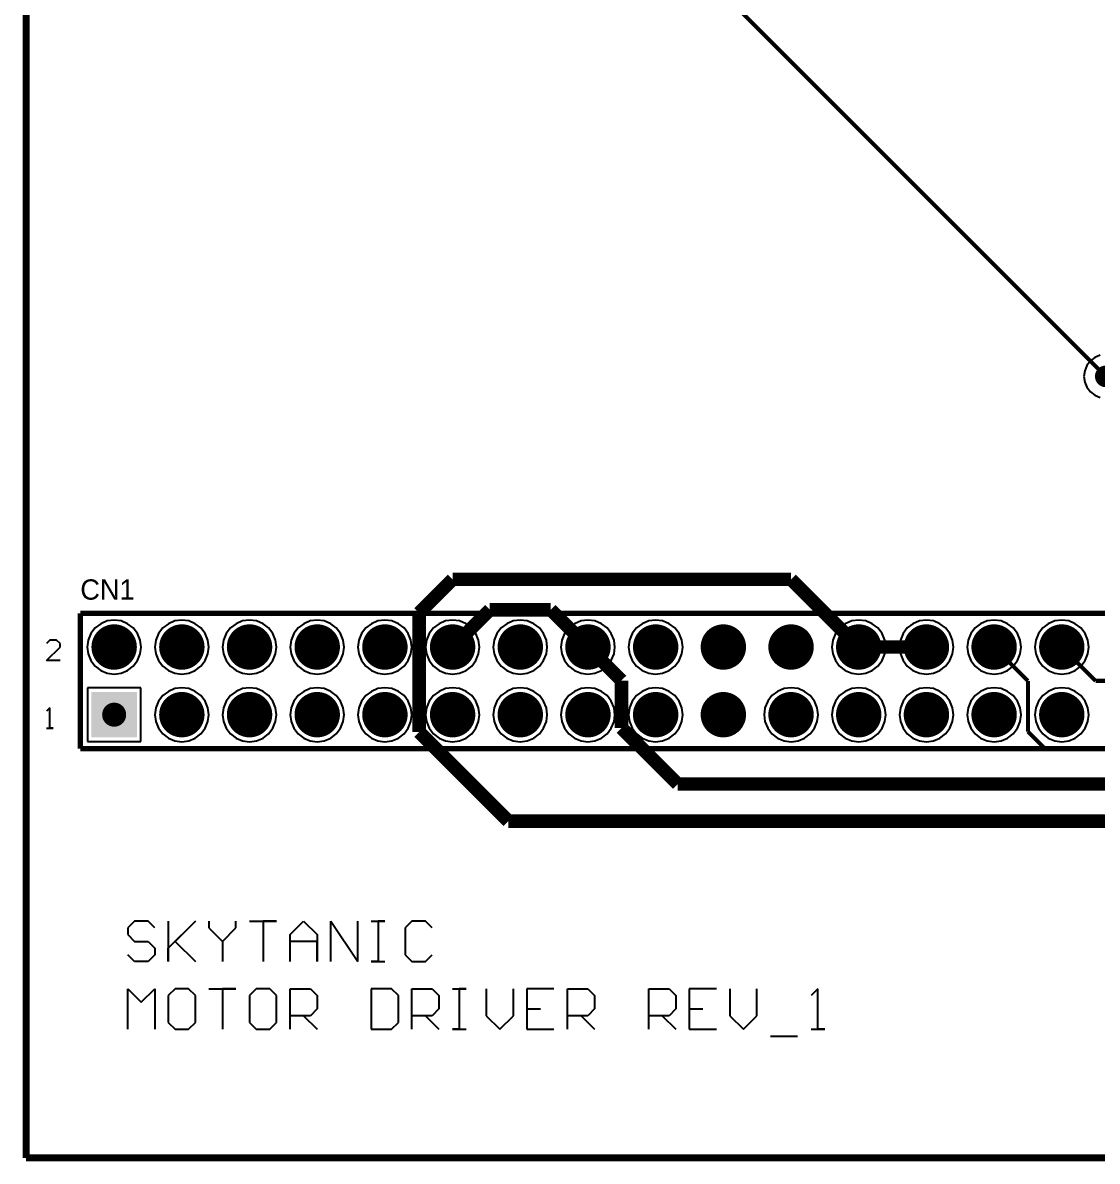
# Model space of a CAD drawing. Header units: millimetres. Extents: x 0.99 to 5.75, y 0.99 to 4.93.
# Drawn here: x 0.995 to 2.582, y 0.995 to 2.678 of the extents above; entities that cross this region are included whole.
import ezdxf

# ---------------------------------------------------------------- set-up
doc = ezdxf.new("R2010")
doc.units = ezdxf.units.MM
doc.header["$MEASUREMENT"] = 0
for name, color, linetype in [('BottomLayer', 5, 'Continuous'), ('BottomSolder', 6, 'Continuous'), ('Mechanical13', 56, 'Continuous'), ('MultiLayer', 9, 'Continuous'), ('PadHoleLayer', 156, 'Continuous'), ('TopLayer', 1, 'Continuous'), ('TopOverlay', 2, 'Continuous'), ('TopSolder', 216, 'Continuous')]:
    doc.layers.add(name, color=color, linetype=linetype)

# ---------------------------------------------------------------- blocks, each defined once
blk = doc.blocks.new('HDR2X19_4')
at = {"layer": 'BottomLayer', "const_width": 0.0295}
for points in [[(-0.0148, 0.1, 1), (0.0148, 0.1, 1)], [(0.0852, 0.1, 1), (0.1148, 0.1, 1)], [(0.1852, 0.1, 1), (0.2148, 0.1, 1)], [(0.2852, 0.1, 1), (0.3148, 0.1, 1)], [(0.3852, 0.1, 1), (0.4148, 0.1, 1)], [(0.4852, 0.1, 1), (0.5148, 0.1, 1)], [(0.5852, 0.1, 1), (0.6148, 0.1, 1)], [(0.6852, 0.1, 1), (0.7148, 0.1, 1)], [(0.7852, 0.1, 1), (0.8148, 0.1, 1)], [(0.8852, 0.1, 1), (0.9148, 0.1, 1)], [(0.9852, 0.1, 1), (1.0148, 0.1, 1)], [(1.0852, 0.1, 1), (1.1148, 0.1, 1)], [(1.1852, 0.1, 1), (1.2148, 0.1, 1)], [(1.2852, 0.1, 1), (1.3148, 0.1, 1)], [(1.3852, 0.1, 1), (1.4148, 0.1, 1)], [(0.0852, 0, 1), (0.1148, 0, 1)], [(0.1852, 0, 1), (0.2148, 0, 1)], [(0.2852, 0, 1), (0.3148, 0, 1)], [(0.3852, 0, 1), (0.4148, 0, 1)], [(0.4852, 0, 1), (0.5148, 0, 1)], [(0.5852, 0, 1), (0.6148, 0, 1)], [(0.6852, 0, 1), (0.7148, 0, 1)], [(0.7852, 0, 1), (0.8148, 0, 1)], [(0.8852, 0, 1), (0.9148, 0, 1)], [(0.9852, 0, 1), (1.0148, 0, 1)], [(1.0852, 0, 1), (1.1148, 0, 1)], [(1.1852, 0, 1), (1.2148, 0, 1)], [(1.2852, 0, 1), (1.3148, 0, 1)], [(1.3852, 0, 1), (1.4148, 0, 1)]]:
    blk.add_lwpolyline(points, format="xyb", close=True, dxfattribs=at)
at = {"layer": 'BottomLayer'}
blk.add_solid([(-0.0295, -0.0295), (0.0295, -0.0295), (-0.0295, 0.0295), (0.0295, 0.0295)], dxfattribs=at)
at = {"layer": 'BottomSolder', "const_width": 0.0335}
for points in [[(-0.0168, 0.1, 1), (0.0168, 0.1, 1)], [(0.0832, 0.1, 1), (0.1168, 0.1, 1)], [(0.1832, 0.1, 1), (0.2168, 0.1, 1)], [(0.2832, 0.1, 1), (0.3168, 0.1, 1)], [(0.3832, 0.1, 1), (0.4168, 0.1, 1)], [(0.4832, 0.1, 1), (0.5168, 0.1, 1)], [(0.5832, 0.1, 1), (0.6168, 0.1, 1)], [(0.6832, 0.1, 1), (0.7168, 0.1, 1)], [(0.7832, 0.1, 1), (0.8168, 0.1, 1)], [(0.8832, 0.1, 1), (0.9168, 0.1, 1)], [(0.9832, 0.1, 1), (1.0168, 0.1, 1)], [(1.0832, 0.1, 1), (1.1168, 0.1, 1)], [(1.1832, 0.1, 1), (1.2168, 0.1, 1)], [(1.2832, 0.1, 1), (1.3168, 0.1, 1)], [(1.3832, 0.1, 1), (1.4168, 0.1, 1)], [(0.0832, 0, 1), (0.1168, 0, 1)], [(0.1832, 0, 1), (0.2168, 0, 1)], [(0.2832, 0, 1), (0.3168, 0, 1)], [(0.3832, 0, 1), (0.4168, 0, 1)], [(0.4832, 0, 1), (0.5168, 0, 1)], [(0.5832, 0, 1), (0.6168, 0, 1)], [(0.6832, 0, 1), (0.7168, 0, 1)], [(0.7832, 0, 1), (0.8168, 0, 1)], [(0.8832, 0, 1), (0.9168, 0, 1)], [(0.9832, 0, 1), (1.0168, 0, 1)], [(1.0832, 0, 1), (1.1168, 0, 1)], [(1.1832, 0, 1), (1.2168, 0, 1)], [(1.2832, 0, 1), (1.3168, 0, 1)], [(1.3832, 0, 1), (1.4168, 0, 1)]]:
    blk.add_lwpolyline(points, format="xyb", close=True, dxfattribs=at)
at = {"layer": 'BottomSolder'}
blk.add_solid([(-0.0335, -0.0335), (0.0335, -0.0335), (-0.0335, 0.0335), (0.0335, 0.0335)], dxfattribs=at)
at = {"layer": 'MultiLayer', "const_width": 0.0295}
for points in [[(-0.0148, 0.1, 1), (0.0148, 0.1, 1)], [(0.0852, 0.1, 1), (0.1148, 0.1, 1)], [(0.1852, 0.1, 1), (0.2148, 0.1, 1)], [(0.2852, 0.1, 1), (0.3148, 0.1, 1)], [(0.3852, 0.1, 1), (0.4148, 0.1, 1)], [(0.4852, 0.1, 1), (0.5148, 0.1, 1)], [(0.5852, 0.1, 1), (0.6148, 0.1, 1)], [(0.6852, 0.1, 1), (0.7148, 0.1, 1)], [(0.7852, 0.1, 1), (0.8148, 0.1, 1)], [(0.8852, 0.1, 1), (0.9148, 0.1, 1)], [(0.9852, 0.1, 1), (1.0148, 0.1, 1)], [(1.0852, 0.1, 1), (1.1148, 0.1, 1)], [(1.1852, 0.1, 1), (1.2148, 0.1, 1)], [(1.2852, 0.1, 1), (1.3148, 0.1, 1)], [(1.3852, 0.1, 1), (1.4148, 0.1, 1)], [(0.0852, 0, 1), (0.1148, 0, 1)], [(0.1852, 0, 1), (0.2148, 0, 1)], [(0.2852, 0, 1), (0.3148, 0, 1)], [(0.3852, 0, 1), (0.4148, 0, 1)], [(0.4852, 0, 1), (0.5148, 0, 1)], [(0.5852, 0, 1), (0.6148, 0, 1)], [(0.6852, 0, 1), (0.7148, 0, 1)], [(0.7852, 0, 1), (0.8148, 0, 1)], [(0.8852, 0, 1), (0.9148, 0, 1)], [(0.9852, 0, 1), (1.0148, 0, 1)], [(1.0852, 0, 1), (1.1148, 0, 1)], [(1.1852, 0, 1), (1.2148, 0, 1)], [(1.2852, 0, 1), (1.3148, 0, 1)], [(1.3852, 0, 1), (1.4148, 0, 1)]]:
    blk.add_lwpolyline(points, format="xyb", close=True, dxfattribs=at)
at = {"layer": 'MultiLayer'}
blk.add_solid([(-0.0295, -0.0295), (0.0295, -0.0295), (-0.0295, 0.0295), (0.0295, 0.0295)], dxfattribs=at)
at = {"layer": 'PadHoleLayer', "const_width": 0.0177}
for points in [[(-0.0089, 0.1, 1), (0.0089, 0.1, 1)], [(0.0911, 0.1, 1), (0.1089, 0.1, 1)], [(0.1911, 0.1, 1), (0.2089, 0.1, 1)], [(0.2911, 0.1, 1), (0.3089, 0.1, 1)], [(0.3911, 0.1, 1), (0.4089, 0.1, 1)], [(0.4911, 0.1, 1), (0.5089, 0.1, 1)], [(0.5911, 0.1, 1), (0.6089, 0.1, 1)], [(0.6911, 0.1, 1), (0.7089, 0.1, 1)], [(0.7911, 0.1, 1), (0.8089, 0.1, 1)], [(0.8911, 0.1, 1), (0.9089, 0.1, 1)], [(0.9911, 0.1, 1), (1.0089, 0.1, 1)], [(1.0911, 0.1, 1), (1.1089, 0.1, 1)], [(1.1911, 0.1, 1), (1.2089, 0.1, 1)], [(1.2911, 0.1, 1), (1.3089, 0.1, 1)], [(1.3911, 0.1, 1), (1.4089, 0.1, 1)], [(-0.0089, 0, 1), (0.0089, 0, 1)], [(0.0911, 0, 1), (0.1089, 0, 1)], [(0.1911, 0, 1), (0.2089, 0, 1)], [(0.2911, 0, 1), (0.3089, 0, 1)], [(0.3911, 0, 1), (0.4089, 0, 1)], [(0.4911, 0, 1), (0.5089, 0, 1)], [(0.5911, 0, 1), (0.6089, 0, 1)], [(0.6911, 0, 1), (0.7089, 0, 1)], [(0.7911, 0, 1), (0.8089, 0, 1)], [(0.8911, 0, 1), (0.9089, 0, 1)], [(0.9911, 0, 1), (1.0089, 0, 1)], [(1.0911, 0, 1), (1.1089, 0, 1)], [(1.1911, 0, 1), (1.2089, 0, 1)], [(1.2911, 0, 1), (1.3089, 0, 1)], [(1.3911, 0, 1), (1.4089, 0, 1)]]:
    blk.add_lwpolyline(points, format="xyb", close=True, dxfattribs=at)
at = {"layer": 'TopLayer', "const_width": 0.0295}
for points in [[(-0.0148, 0.1, 1), (0.0148, 0.1, 1)], [(0.0852, 0.1, 1), (0.1148, 0.1, 1)], [(0.1852, 0.1, 1), (0.2148, 0.1, 1)], [(0.2852, 0.1, 1), (0.3148, 0.1, 1)], [(0.3852, 0.1, 1), (0.4148, 0.1, 1)], [(0.4852, 0.1, 1), (0.5148, 0.1, 1)], [(0.5852, 0.1, 1), (0.6148, 0.1, 1)], [(0.6852, 0.1, 1), (0.7148, 0.1, 1)], [(0.7852, 0.1, 1), (0.8148, 0.1, 1)], [(0.8852, 0.1, 1), (0.9148, 0.1, 1)], [(0.9852, 0.1, 1), (1.0148, 0.1, 1)], [(1.0852, 0.1, 1), (1.1148, 0.1, 1)], [(1.1852, 0.1, 1), (1.2148, 0.1, 1)], [(1.2852, 0.1, 1), (1.3148, 0.1, 1)], [(1.3852, 0.1, 1), (1.4148, 0.1, 1)], [(0.0852, 0, 1), (0.1148, 0, 1)], [(0.1852, 0, 1), (0.2148, 0, 1)], [(0.2852, 0, 1), (0.3148, 0, 1)], [(0.3852, 0, 1), (0.4148, 0, 1)], [(0.4852, 0, 1), (0.5148, 0, 1)], [(0.5852, 0, 1), (0.6148, 0, 1)], [(0.6852, 0, 1), (0.7148, 0, 1)], [(0.7852, 0, 1), (0.8148, 0, 1)], [(0.8852, 0, 1), (0.9148, 0, 1)], [(0.9852, 0, 1), (1.0148, 0, 1)], [(1.0852, 0, 1), (1.1148, 0, 1)], [(1.1852, 0, 1), (1.2148, 0, 1)], [(1.2852, 0, 1), (1.3148, 0, 1)], [(1.3852, 0, 1), (1.4148, 0, 1)]]:
    blk.add_lwpolyline(points, format="xyb", close=True, dxfattribs=at)
at = {"layer": 'TopLayer'}
blk.add_solid([(-0.0295, -0.0295), (0.0295, -0.0295), (-0.0295, 0.0295), (0.0295, 0.0295)], dxfattribs=at)
at = {"layer": 'TopOverlay'}
for p, q in [((-0.095, 0.11), (-0.1, 0.105)), ((-0.085, 0.11), (-0.095, 0.11)), ((-0.08, 0.105), (-0.085, 0.11)), ((-0.08, 0.1), (-0.08, 0.105)), ((-0.1, 0.08), (-0.08, 0.1)), ((-0.08, 0.08), (-0.1, 0.08)), ((-0.095, 0.01), (-0.1, 0.005)), ((-0.095, -0.02), (-0.095, 0.01)), ((-0.1, -0.02), (-0.09, -0.02)), ((-0.09, -0.02), (-0.095, -0.02))]:
    blk.add_line(p, q, dxfattribs=at)
at = {"layer": 'TopOverlay', "const_width": 0.00787}
for points in [[(-0.05, 0.15), (1.85, 0.15)], [(-0.05, -0.05), (-0.05, 0.15)], [(-0.05, -0.05), (1.85, -0.05)]]:
    blk.add_lwpolyline(points, dxfattribs=at)
at = {"layer": 'TopSolder', "const_width": 0.0335}
for points in [[(-0.0168, 0.1, 1), (0.0168, 0.1, 1)], [(0.0832, 0.1, 1), (0.1168, 0.1, 1)], [(0.1832, 0.1, 1), (0.2168, 0.1, 1)], [(0.2832, 0.1, 1), (0.3168, 0.1, 1)], [(0.3832, 0.1, 1), (0.4168, 0.1, 1)], [(0.4832, 0.1, 1), (0.5168, 0.1, 1)], [(0.5832, 0.1, 1), (0.6168, 0.1, 1)], [(0.6832, 0.1, 1), (0.7168, 0.1, 1)], [(0.7832, 0.1, 1), (0.8168, 0.1, 1)], [(0.8832, 0.1, 1), (0.9168, 0.1, 1)], [(0.9832, 0.1, 1), (1.0168, 0.1, 1)], [(1.0832, 0.1, 1), (1.1168, 0.1, 1)], [(1.1832, 0.1, 1), (1.2168, 0.1, 1)], [(1.2832, 0.1, 1), (1.3168, 0.1, 1)], [(1.3832, 0.1, 1), (1.4168, 0.1, 1)], [(0.0832, 0, 1), (0.1168, 0, 1)], [(0.1832, 0, 1), (0.2168, 0, 1)], [(0.2832, 0, 1), (0.3168, 0, 1)], [(0.3832, 0, 1), (0.4168, 0, 1)], [(0.4832, 0, 1), (0.5168, 0, 1)], [(0.5832, 0, 1), (0.6168, 0, 1)], [(0.6832, 0, 1), (0.7168, 0, 1)], [(0.7832, 0, 1), (0.8168, 0, 1)], [(0.8832, 0, 1), (0.9168, 0, 1)], [(0.9832, 0, 1), (1.0168, 0, 1)], [(1.0832, 0, 1), (1.1168, 0, 1)], [(1.1832, 0, 1), (1.2168, 0, 1)], [(1.2832, 0, 1), (1.3168, 0, 1)], [(1.3832, 0, 1), (1.4168, 0, 1)]]:
    blk.add_lwpolyline(points, format="xyb", close=True, dxfattribs=at)
at = {"layer": 'TopSolder'}
blk.add_solid([(-0.0335, -0.0335), (0.0335, -0.0335), (-0.0335, 0.0335), (0.0335, 0.0335)], dxfattribs=at)

msp = doc.modelspace()

# ---------------------------------------------------------------- linework, layer by layer
at = {"layer": 'BottomLayer'}
for p, q in [((1, 1), (1, 4.925)), ((2.567, 2.1711), (2.5638, 2.1634)), ((2.5722, 2.1778), (2.567, 2.1711)), ((2.5789, 2.183), (2.5722, 2.1778)), ((2.5866, 2.1862), (2.5789, 2.183)), ((2.5638, 2.1634), (2.5627, 2.155)), ((2.5627, 2.155), (2.5638, 2.1466)), ((2.5638, 2.1466), (2.567, 2.1389)), ((2.567, 2.1389), (2.5722, 2.1322)), ((2.5722, 2.1322), (2.5789, 2.127)), ((2.5789, 2.127), (2.5866, 2.1238)), ((1.1101, 1.7895), (1.1018, 1.7832)), ((1.1197, 1.7935), (1.1101, 1.7895)), ((1.13, 1.7949), (1.1197, 1.7935)), ((1.1403, 1.7935), (1.13, 1.7949)), ((1.1499, 1.7895), (1.1403, 1.7935)), ((1.1582, 1.7832), (1.1499, 1.7895)), ((1.2101, 1.7895), (1.2018, 1.7832)), ((1.2197, 1.7935), (1.2101, 1.7895)), ((1.23, 1.7949), (1.2197, 1.7935)), ((1.2403, 1.7935), (1.23, 1.7949)), ((1.2499, 1.7895), (1.2403, 1.7935)), ((1.2582, 1.7832), (1.2499, 1.7895)), ((1.3101, 1.7895), (1.3018, 1.7832)), ((1.3197, 1.7935), (1.3101, 1.7895)), ((1.33, 1.7949), (1.3197, 1.7935)), ((1.3403, 1.7935), (1.33, 1.7949)), ((1.3499, 1.7895), (1.3403, 1.7935)), ((1.3582, 1.7832), (1.3499, 1.7895)), ((1.4101, 1.7895), (1.4018, 1.7832)), ((1.4197, 1.7935), (1.4101, 1.7895)), ((1.43, 1.7949), (1.4197, 1.7935)), ((1.4403, 1.7935), (1.43, 1.7949)), ((1.4499, 1.7895), (1.4403, 1.7935)), ((1.4582, 1.7832), (1.4499, 1.7895)), ((1.5101, 1.7895), (1.5018, 1.7832)), ((1.5197, 1.7935), (1.5101, 1.7895)), ((1.53, 1.7949), (1.5197, 1.7935)), ((1.5403, 1.7935), (1.53, 1.7949)), ((1.5499, 1.7895), (1.5403, 1.7935)), ((1.5582, 1.7832), (1.5499, 1.7895)), ((1.6101, 1.7895), (1.6018, 1.7832)), ((1.6197, 1.7935), (1.6101, 1.7895)), ((1.63, 1.7949), (1.6197, 1.7935)), ((1.6403, 1.7935), (1.63, 1.7949)), ((1.6499, 1.7895), (1.6403, 1.7935)), ((1.6582, 1.7832), (1.6499, 1.7895)), ((1.7101, 1.7895), (1.7018, 1.7832)), ((1.7197, 1.7935), (1.7101, 1.7895)), ((1.73, 1.7949), (1.7197, 1.7935)), ((1.7403, 1.7935), (1.73, 1.7949)), ((1.7499, 1.7895), (1.7403, 1.7935)), ((1.7582, 1.7832), (1.7499, 1.7895)), ((1.8101, 1.7895), (1.8018, 1.7832)), ((1.8197, 1.7935), (1.8101, 1.7895)), ((1.83, 1.7949), (1.8197, 1.7935)), ((1.8403, 1.7935), (1.83, 1.7949)), ((1.8499, 1.7895), (1.8403, 1.7935)), ((1.8582, 1.7832), (1.8499, 1.7895)), ((1.9101, 1.7895), (1.9018, 1.7832)), ((1.9197, 1.7935), (1.9101, 1.7895)), ((1.93, 1.7949), (1.9197, 1.7935)), ((1.9403, 1.7935), (1.93, 1.7949)), ((1.9499, 1.7895), (1.9403, 1.7935)), ((1.9582, 1.7832), (1.9499, 1.7895)), ((2.2101, 1.7895), (2.2018, 1.7832)), ((2.2197, 1.7935), (2.2101, 1.7895)), ((2.23, 1.7949), (2.2197, 1.7935)), ((2.2403, 1.7935), (2.23, 1.7949)), ((2.2499, 1.7895), (2.2403, 1.7935)), ((2.2582, 1.7832), (2.2499, 1.7895)), ((2.3101, 1.7895), (2.3018, 1.7832)), ((2.3197, 1.7935), (2.3101, 1.7895)), ((2.33, 1.7949), (2.3197, 1.7935)), ((2.3403, 1.7935), (2.33, 1.7949)), ((2.3499, 1.7895), (2.3403, 1.7935)), ((2.3582, 1.7832), (2.3499, 1.7895)), ((2.4101, 1.7895), (2.4018, 1.7832)), ((2.4197, 1.7935), (2.4101, 1.7895)), ((2.43, 1.7949), (2.4197, 1.7935)), ((2.4403, 1.7935), (2.43, 1.7949)), ((2.4499, 1.7895), (2.4403, 1.7935)), ((2.4582, 1.7832), (2.4499, 1.7895)), ((2.5101, 1.7895), (2.5018, 1.7832)), ((2.5197, 1.7935), (2.5101, 1.7895)), ((2.53, 1.7949), (2.5197, 1.7935)), ((2.5403, 1.7935), (2.53, 1.7949)), ((2.5499, 1.7895), (2.5403, 1.7935)), ((2.5582, 1.7832), (2.5499, 1.7895)), ((1.0955, 1.7749), (1.0915, 1.7653)), ((1.1018, 1.7832), (1.0955, 1.7749)), ((1.1645, 1.7749), (1.1582, 1.7832)), ((1.1685, 1.7653), (1.1645, 1.7749)), ((1.1955, 1.7749), (1.1915, 1.7653)), ((1.2018, 1.7832), (1.1955, 1.7749)), ((1.2645, 1.7749), (1.2582, 1.7832)), ((1.2685, 1.7653), (1.2645, 1.7749)), ((1.2955, 1.7749), (1.2915, 1.7653)), ((1.3018, 1.7832), (1.2955, 1.7749)), ((1.3645, 1.7749), (1.3582, 1.7832)), ((1.3685, 1.7653), (1.3645, 1.7749)), ((1.3955, 1.7749), (1.3915, 1.7653)), ((1.4018, 1.7832), (1.3955, 1.7749)), ((1.4645, 1.7749), (1.4582, 1.7832)), ((1.4685, 1.7653), (1.4645, 1.7749)), ((1.4955, 1.7749), (1.4915, 1.7653)), ((1.5018, 1.7832), (1.4955, 1.7749)), ((1.5645, 1.7749), (1.5582, 1.7832)), ((1.5685, 1.7653), (1.5645, 1.7749)), ((1.5955, 1.7749), (1.5915, 1.7653)), ((1.6018, 1.7832), (1.5955, 1.7749)), ((1.6645, 1.7749), (1.6582, 1.7832)), ((1.6685, 1.7653), (1.6645, 1.7749)), ((1.6955, 1.7749), (1.6915, 1.7653)), ((1.7018, 1.7832), (1.6955, 1.7749)), ((1.7645, 1.7749), (1.7582, 1.7832)), ((1.7685, 1.7653), (1.7645, 1.7749)), ((1.7955, 1.7749), (1.7915, 1.7653)), ((1.8018, 1.7832), (1.7955, 1.7749)), ((1.8645, 1.7749), (1.8582, 1.7832)), ((1.8685, 1.7653), (1.8645, 1.7749)), ((1.8955, 1.7749), (1.8915, 1.7653)), ((1.9018, 1.7832), (1.8955, 1.7749)), ((1.9645, 1.7749), (1.9582, 1.7832)), ((1.9685, 1.7653), (1.9645, 1.7749)), ((2.1955, 1.7749), (2.1915, 1.7653)), ((2.2018, 1.7832), (2.1955, 1.7749)), ((2.2645, 1.7749), (2.2582, 1.7832)), ((2.2685, 1.7653), (2.2645, 1.7749)), ((2.2955, 1.7749), (2.2915, 1.7653)), ((2.3018, 1.7832), (2.2955, 1.7749)), ((2.3645, 1.7749), (2.3582, 1.7832)), ((2.3685, 1.7653), (2.3645, 1.7749)), ((2.3955, 1.7749), (2.3915, 1.7653)), ((2.4018, 1.7832), (2.3955, 1.7749)), ((2.4645, 1.7749), (2.4582, 1.7832)), ((2.4685, 1.7653), (2.4645, 1.7749)), ((2.4955, 1.7749), (2.4915, 1.7653)), ((2.5018, 1.7832), (2.4955, 1.7749)), ((2.5645, 1.7749), (2.5582, 1.7832)), ((2.5685, 1.7653), (2.5645, 1.7749)), ((1.0915, 1.7653), (1.0901, 1.755)), ((1.0901, 1.755), (1.0915, 1.7447)), ((1.1699, 1.755), (1.1685, 1.7653)), ((1.1685, 1.7447), (1.1699, 1.755)), ((1.1915, 1.7653), (1.1901, 1.755)), ((1.1901, 1.755), (1.1915, 1.7447)), ((1.2699, 1.755), (1.2685, 1.7653)), ((1.2685, 1.7447), (1.2699, 1.755)), ((1.2915, 1.7653), (1.2901, 1.755)), ((1.2901, 1.755), (1.2915, 1.7447)), ((1.3699, 1.755), (1.3685, 1.7653)), ((1.3685, 1.7447), (1.3699, 1.755)), ((1.3915, 1.7653), (1.3901, 1.755)), ((1.3901, 1.755), (1.3915, 1.7447)), ((1.4699, 1.755), (1.4685, 1.7653)), ((1.4685, 1.7447), (1.4699, 1.755)), ((1.4915, 1.7653), (1.4901, 1.755)), ((1.4901, 1.755), (1.4915, 1.7447)), ((1.5699, 1.755), (1.5685, 1.7653)), ((1.5685, 1.7447), (1.5699, 1.755)), ((1.5915, 1.7653), (1.5901, 1.755)), ((1.5901, 1.755), (1.5915, 1.7447)), ((1.6699, 1.755), (1.6685, 1.7653)), ((1.6685, 1.7447), (1.6699, 1.755)), ((1.6915, 1.7653), (1.6901, 1.755)), ((1.6901, 1.755), (1.6915, 1.7447)), ((1.7699, 1.755), (1.7685, 1.7653)), ((1.7685, 1.7447), (1.7699, 1.755)), ((1.7915, 1.7653), (1.7901, 1.755)), ((1.7901, 1.755), (1.7915, 1.7447)), ((1.8699, 1.755), (1.8685, 1.7653)), ((1.8685, 1.7447), (1.8699, 1.755)), ((1.8915, 1.7653), (1.8901, 1.755)), ((1.8901, 1.755), (1.8915, 1.7447)), ((1.9699, 1.755), (1.9685, 1.7653)), ((1.9685, 1.7447), (1.9699, 1.755)), ((2.1915, 1.7653), (2.1901, 1.755)), ((2.1901, 1.755), (2.1915, 1.7447)), ((2.2699, 1.755), (2.2685, 1.7653)), ((2.2685, 1.7447), (2.2699, 1.755)), ((2.2915, 1.7653), (2.2901, 1.755)), ((2.2901, 1.755), (2.2915, 1.7447)), ((2.3699, 1.755), (2.3685, 1.7653)), ((2.3685, 1.7447), (2.3699, 1.755)), ((2.3915, 1.7653), (2.3901, 1.755)), ((2.3901, 1.755), (2.3915, 1.7447)), ((2.4699, 1.755), (2.4685, 1.7653)), ((2.4685, 1.7447), (2.4699, 1.755)), ((2.4915, 1.7653), (2.4901, 1.755)), ((2.4901, 1.755), (2.4915, 1.7447)), ((2.5699, 1.755), (2.5685, 1.7653)), ((2.5685, 1.7447), (2.5699, 1.755)), ((1.0915, 1.7447), (1.0955, 1.7351)), ((1.0955, 1.7351), (1.1018, 1.7268)), ((1.1582, 1.7268), (1.1645, 1.7351)), ((1.1645, 1.7351), (1.1685, 1.7447)), ((1.1915, 1.7447), (1.1955, 1.7351)), ((1.1955, 1.7351), (1.2018, 1.7268)), ((1.2582, 1.7268), (1.2645, 1.7351)), ((1.2645, 1.7351), (1.2685, 1.7447)), ((1.2915, 1.7447), (1.2955, 1.7351)), ((1.2955, 1.7351), (1.3018, 1.7268)), ((1.3582, 1.7268), (1.3645, 1.7351)), ((1.3645, 1.7351), (1.3685, 1.7447)), ((1.3915, 1.7447), (1.3955, 1.7351)), ((1.3955, 1.7351), (1.4018, 1.7268)), ((1.4582, 1.7268), (1.4645, 1.7351)), ((1.4645, 1.7351), (1.4685, 1.7447)), ((1.4915, 1.7447), (1.4955, 1.7351)), ((1.4955, 1.7351), (1.5018, 1.7268)), ((1.5582, 1.7268), (1.5645, 1.7351)), ((1.5645, 1.7351), (1.5685, 1.7447)), ((1.5915, 1.7447), (1.5955, 1.7351)), ((1.5955, 1.7351), (1.6018, 1.7268)), ((1.6582, 1.7268), (1.6645, 1.7351)), ((1.6645, 1.7351), (1.6685, 1.7447)), ((1.6915, 1.7447), (1.6955, 1.7351)), ((1.6955, 1.7351), (1.7018, 1.7268)), ((1.7582, 1.7268), (1.7645, 1.7351)), ((1.7645, 1.7351), (1.7685, 1.7447)), ((1.7915, 1.7447), (1.7955, 1.7351)), ((1.7955, 1.7351), (1.8018, 1.7268)), ((1.8582, 1.7268), (1.8645, 1.7351)), ((1.8645, 1.7351), (1.8685, 1.7447)), ((1.8915, 1.7447), (1.8955, 1.7351)), ((1.8955, 1.7351), (1.9018, 1.7268)), ((1.9582, 1.7268), (1.9645, 1.7351)), ((1.9645, 1.7351), (1.9685, 1.7447)), ((2.1915, 1.7447), (2.1955, 1.7351)), ((2.1955, 1.7351), (2.2018, 1.7268)), ((2.2582, 1.7268), (2.2645, 1.7351)), ((2.2645, 1.7351), (2.2685, 1.7447)), ((2.2915, 1.7447), (2.2955, 1.7351)), ((2.2955, 1.7351), (2.3018, 1.7268)), ((2.3582, 1.7268), (2.3645, 1.7351)), ((2.3645, 1.7351), (2.3685, 1.7447)), ((2.3915, 1.7447), (2.3955, 1.7351)), ((2.3955, 1.7351), (2.4018, 1.7268)), ((2.4582, 1.7268), (2.4645, 1.7351)), ((2.4645, 1.7351), (2.4685, 1.7447)), ((2.4915, 1.7447), (2.4955, 1.7351)), ((2.4955, 1.7351), (2.5018, 1.7268)), ((2.5582, 1.7268), (2.5645, 1.7351)), ((2.5645, 1.7351), (2.5685, 1.7447)), ((1.1018, 1.7268), (1.1101, 1.7205)), ((1.1101, 1.7205), (1.1197, 1.7165)), ((1.1197, 1.7165), (1.13, 1.7151)), ((1.13, 1.7151), (1.1403, 1.7165)), ((1.1403, 1.7165), (1.1499, 1.7205)), ((1.1499, 1.7205), (1.1582, 1.7268)), ((1.2018, 1.7268), (1.2101, 1.7205)), ((1.2101, 1.7205), (1.2197, 1.7165)), ((1.2197, 1.7165), (1.23, 1.7151)), ((1.23, 1.7151), (1.2403, 1.7165)), ((1.2403, 1.7165), (1.2499, 1.7205)), ((1.2499, 1.7205), (1.2582, 1.7268)), ((1.3018, 1.7268), (1.3101, 1.7205)), ((1.3101, 1.7205), (1.3197, 1.7165)), ((1.3197, 1.7165), (1.33, 1.7151)), ((1.33, 1.7151), (1.3403, 1.7165)), ((1.3403, 1.7165), (1.3499, 1.7205)), ((1.3499, 1.7205), (1.3582, 1.7268)), ((1.4018, 1.7268), (1.4101, 1.7205)), ((1.4101, 1.7205), (1.4197, 1.7165)), ((1.4197, 1.7165), (1.43, 1.7151)), ((1.43, 1.7151), (1.4403, 1.7165)), ((1.4403, 1.7165), (1.4499, 1.7205)), ((1.4499, 1.7205), (1.4582, 1.7268)), ((1.5018, 1.7268), (1.5101, 1.7205)), ((1.5101, 1.7205), (1.5197, 1.7165)), ((1.5197, 1.7165), (1.53, 1.7151)), ((1.53, 1.7151), (1.5403, 1.7165)), ((1.5403, 1.7165), (1.5499, 1.7205)), ((1.5499, 1.7205), (1.5582, 1.7268)), ((1.6018, 1.7268), (1.6101, 1.7205)), ((1.6101, 1.7205), (1.6197, 1.7165)), ((1.6197, 1.7165), (1.63, 1.7151)), ((1.63, 1.7151), (1.6403, 1.7165)), ((1.6403, 1.7165), (1.6499, 1.7205)), ((1.6499, 1.7205), (1.6582, 1.7268)), ((1.7018, 1.7268), (1.7101, 1.7205)), ((1.7101, 1.7205), (1.7197, 1.7165)), ((1.7197, 1.7165), (1.73, 1.7151)), ((1.73, 1.7151), (1.7403, 1.7165)), ((1.7403, 1.7165), (1.7499, 1.7205)), ((1.7499, 1.7205), (1.7582, 1.7268)), ((1.8018, 1.7268), (1.8101, 1.7205)), ((1.8101, 1.7205), (1.8197, 1.7165)), ((1.8197, 1.7165), (1.83, 1.7151)), ((1.83, 1.7151), (1.8403, 1.7165)), ((1.8403, 1.7165), (1.8499, 1.7205)), ((1.8499, 1.7205), (1.8582, 1.7268)), ((1.9018, 1.7268), (1.9101, 1.7205)), ((1.9101, 1.7205), (1.9197, 1.7165)), ((1.9197, 1.7165), (1.93, 1.7151)), ((1.93, 1.7151), (1.9403, 1.7165)), ((1.9403, 1.7165), (1.9499, 1.7205)), ((1.9499, 1.7205), (1.9582, 1.7268)), ((2.2018, 1.7268), (2.2101, 1.7205)), ((2.2101, 1.7205), (2.2197, 1.7165)), ((2.2197, 1.7165), (2.23, 1.7151)), ((2.23, 1.7151), (2.2403, 1.7165)), ((2.2403, 1.7165), (2.2499, 1.7205)), ((2.2499, 1.7205), (2.2582, 1.7268)), ((2.3018, 1.7268), (2.3101, 1.7205)), ((2.3101, 1.7205), (2.3197, 1.7165)), ((2.3197, 1.7165), (2.33, 1.7151)), ((2.33, 1.7151), (2.3403, 1.7165)), ((2.3403, 1.7165), (2.3499, 1.7205)), ((2.3499, 1.7205), (2.3582, 1.7268)), ((2.4018, 1.7268), (2.4101, 1.7205)), ((2.4101, 1.7205), (2.4197, 1.7165)), ((2.4197, 1.7165), (2.43, 1.7151)), ((2.43, 1.7151), (2.4403, 1.7165)), ((2.4403, 1.7165), (2.4499, 1.7205)), ((2.4499, 1.7205), (2.4582, 1.7268)), ((2.5018, 1.7268), (2.5101, 1.7205)), ((2.5101, 1.7205), (2.5197, 1.7165)), ((2.5197, 1.7165), (2.53, 1.7151)), ((2.53, 1.7151), (2.5403, 1.7165)), ((2.5403, 1.7165), (2.5499, 1.7205)), ((2.5499, 1.7205), (2.5582, 1.7268)), ((1.1695, 1.6945), (1.0905, 1.6945)), ((1.0905, 1.6945), (1.0905, 1.6155)), ((1.1695, 1.6155), (1.1695, 1.6945)), ((1.2018, 1.6832), (1.1955, 1.6749)), ((1.2101, 1.6895), (1.2018, 1.6832)), ((1.2197, 1.6935), (1.2101, 1.6895)), ((1.23, 1.6949), (1.2197, 1.6935)), ((1.2403, 1.6935), (1.23, 1.6949)), ((1.2499, 1.6895), (1.2403, 1.6935)), ((1.2582, 1.6832), (1.2499, 1.6895)), ((1.2645, 1.6749), (1.2582, 1.6832)), ((1.3018, 1.6832), (1.2955, 1.6749)), ((1.3101, 1.6895), (1.3018, 1.6832)), ((1.3197, 1.6935), (1.3101, 1.6895)), ((1.33, 1.6949), (1.3197, 1.6935)), ((1.3403, 1.6935), (1.33, 1.6949)), ((1.3499, 1.6895), (1.3403, 1.6935)), ((1.3582, 1.6832), (1.3499, 1.6895)), ((1.3645, 1.6749), (1.3582, 1.6832)), ((1.4018, 1.6832), (1.3955, 1.6749)), ((1.4101, 1.6895), (1.4018, 1.6832)), ((1.4197, 1.6935), (1.4101, 1.6895)), ((1.43, 1.6949), (1.4197, 1.6935)), ((1.4403, 1.6935), (1.43, 1.6949)), ((1.4499, 1.6895), (1.4403, 1.6935)), ((1.4582, 1.6832), (1.4499, 1.6895)), ((1.4645, 1.6749), (1.4582, 1.6832)), ((1.5018, 1.6832), (1.4955, 1.6749)), ((1.5101, 1.6895), (1.5018, 1.6832)), ((1.5197, 1.6935), (1.5101, 1.6895)), ((1.53, 1.6949), (1.5197, 1.6935)), ((1.5403, 1.6935), (1.53, 1.6949)), ((1.5499, 1.6895), (1.5403, 1.6935)), ((1.5582, 1.6832), (1.5499, 1.6895)), ((1.5645, 1.6749), (1.5582, 1.6832)), ((1.6018, 1.6832), (1.5955, 1.6749)), ((1.6101, 1.6895), (1.6018, 1.6832)), ((1.6197, 1.6935), (1.6101, 1.6895)), ((1.63, 1.6949), (1.6197, 1.6935)), ((1.6403, 1.6935), (1.63, 1.6949)), ((1.6499, 1.6895), (1.6403, 1.6935)), ((1.6582, 1.6832), (1.6499, 1.6895)), ((1.6645, 1.6749), (1.6582, 1.6832)), ((1.7018, 1.6832), (1.6955, 1.6749)), ((1.7101, 1.6895), (1.7018, 1.6832)), ((1.7197, 1.6935), (1.7101, 1.6895)), ((1.73, 1.6949), (1.7197, 1.6935)), ((1.7403, 1.6935), (1.73, 1.6949)), ((1.7499, 1.6895), (1.7403, 1.6935)), ((1.7582, 1.6832), (1.7499, 1.6895)), ((1.7645, 1.6749), (1.7582, 1.6832)), ((1.8018, 1.6832), (1.7955, 1.6749)), ((1.8101, 1.6895), (1.8018, 1.6832)), ((1.8197, 1.6935), (1.8101, 1.6895)), ((1.83, 1.6949), (1.8197, 1.6935)), ((1.8403, 1.6935), (1.83, 1.6949)), ((1.8499, 1.6895), (1.8403, 1.6935)), ((1.8582, 1.6832), (1.8499, 1.6895)), ((1.8645, 1.6749), (1.8582, 1.6832)), ((1.9018, 1.6832), (1.8955, 1.6749)), ((1.9101, 1.6895), (1.9018, 1.6832)), ((1.9197, 1.6935), (1.9101, 1.6895)), ((1.93, 1.6949), (1.9197, 1.6935)), ((1.9403, 1.6935), (1.93, 1.6949)), ((1.9499, 1.6895), (1.9403, 1.6935)), ((1.9582, 1.6832), (1.9499, 1.6895)), ((1.9645, 1.6749), (1.9582, 1.6832)), ((2.1018, 1.6832), (2.0955, 1.6749)), ((2.1101, 1.6895), (2.1018, 1.6832)), ((2.1197, 1.6935), (2.1101, 1.6895)), ((2.13, 1.6949), (2.1197, 1.6935)), ((2.1403, 1.6935), (2.13, 1.6949)), ((2.1499, 1.6895), (2.1403, 1.6935)), ((2.1582, 1.6832), (2.1499, 1.6895)), ((2.1645, 1.6749), (2.1582, 1.6832)), ((2.2018, 1.6832), (2.1955, 1.6749)), ((2.2101, 1.6895), (2.2018, 1.6832)), ((2.2197, 1.6935), (2.2101, 1.6895)), ((2.23, 1.6949), (2.2197, 1.6935)), ((2.2403, 1.6935), (2.23, 1.6949)), ((2.2499, 1.6895), (2.2403, 1.6935)), ((2.2582, 1.6832), (2.2499, 1.6895)), ((2.2645, 1.6749), (2.2582, 1.6832)), ((2.3018, 1.6832), (2.2955, 1.6749)), ((2.3101, 1.6895), (2.3018, 1.6832)), ((2.3197, 1.6935), (2.3101, 1.6895)), ((2.33, 1.6949), (2.3197, 1.6935)), ((2.3403, 1.6935), (2.33, 1.6949)), ((2.3499, 1.6895), (2.3403, 1.6935)), ((2.3582, 1.6832), (2.3499, 1.6895)), ((2.3645, 1.6749), (2.3582, 1.6832)), ((2.4018, 1.6832), (2.3955, 1.6749)), ((2.4101, 1.6895), (2.4018, 1.6832)), ((2.4197, 1.6935), (2.4101, 1.6895)), ((2.43, 1.6949), (2.4197, 1.6935)), ((2.4403, 1.6935), (2.43, 1.6949)), ((2.4499, 1.6895), (2.4403, 1.6935)), ((2.4582, 1.6832), (2.4499, 1.6895)), ((2.4645, 1.6749), (2.4582, 1.6832)), ((2.5018, 1.6832), (2.4955, 1.6749)), ((2.5101, 1.6895), (2.5018, 1.6832)), ((2.5197, 1.6935), (2.5101, 1.6895)), ((2.53, 1.6949), (2.5197, 1.6935)), ((2.5403, 1.6935), (2.53, 1.6949)), ((2.5499, 1.6895), (2.5403, 1.6935)), ((2.5582, 1.6832), (2.5499, 1.6895)), ((2.5645, 1.6749), (2.5582, 1.6832)), ((1.1955, 1.6749), (1.1915, 1.6653)), ((1.2685, 1.6653), (1.2645, 1.6749)), ((1.2955, 1.6749), (1.2915, 1.6653)), ((1.3685, 1.6653), (1.3645, 1.6749)), ((1.3955, 1.6749), (1.3915, 1.6653)), ((1.4685, 1.6653), (1.4645, 1.6749)), ((1.4955, 1.6749), (1.4915, 1.6653)), ((1.5685, 1.6653), (1.5645, 1.6749)), ((1.5955, 1.6749), (1.5915, 1.6653)), ((1.6685, 1.6653), (1.6645, 1.6749)), ((1.6955, 1.6749), (1.6915, 1.6653)), ((1.7685, 1.6653), (1.7645, 1.6749)), ((1.7955, 1.6749), (1.7915, 1.6653)), ((1.8685, 1.6653), (1.8645, 1.6749)), ((1.8955, 1.6749), (1.8915, 1.6653)), ((1.9685, 1.6653), (1.9645, 1.6749)), ((2.0955, 1.6749), (2.0915, 1.6653)), ((2.1685, 1.6653), (2.1645, 1.6749)), ((2.1955, 1.6749), (2.1915, 1.6653)), ((2.2685, 1.6653), (2.2645, 1.6749)), ((2.2955, 1.6749), (2.2915, 1.6653)), ((2.3685, 1.6653), (2.3645, 1.6749)), ((2.3955, 1.6749), (2.3915, 1.6653)), ((2.4685, 1.6653), (2.4645, 1.6749)), ((2.4955, 1.6749), (2.4915, 1.6653)), ((2.5685, 1.6653), (2.5645, 1.6749)), ((1.1915, 1.6653), (1.1901, 1.655)), ((1.1901, 1.655), (1.1915, 1.6447)), ((1.2699, 1.655), (1.2685, 1.6653)), ((1.2685, 1.6447), (1.2699, 1.655)), ((1.2915, 1.6653), (1.2901, 1.655)), ((1.2901, 1.655), (1.2915, 1.6447)), ((1.3699, 1.655), (1.3685, 1.6653)), ((1.3685, 1.6447), (1.3699, 1.655)), ((1.3915, 1.6653), (1.3901, 1.655)), ((1.3901, 1.655), (1.3915, 1.6447)), ((1.4699, 1.655), (1.4685, 1.6653)), ((1.4685, 1.6447), (1.4699, 1.655)), ((1.4915, 1.6653), (1.4901, 1.655)), ((1.4901, 1.655), (1.4915, 1.6447)), ((1.5699, 1.655), (1.5685, 1.6653)), ((1.5685, 1.6447), (1.5699, 1.655)), ((1.5915, 1.6653), (1.5901, 1.655)), ((1.5901, 1.655), (1.5915, 1.6447)), ((1.6699, 1.655), (1.6685, 1.6653)), ((1.6685, 1.6447), (1.6699, 1.655)), ((1.6915, 1.6653), (1.6901, 1.655)), ((1.6901, 1.655), (1.6915, 1.6447)), ((1.7699, 1.655), (1.7685, 1.6653)), ((1.7685, 1.6447), (1.7699, 1.655)), ((1.7915, 1.6653), (1.7901, 1.655)), ((1.7901, 1.655), (1.7915, 1.6447)), ((1.8699, 1.655), (1.8685, 1.6653)), ((1.8685, 1.6447), (1.8699, 1.655)), ((1.8915, 1.6653), (1.8901, 1.655)), ((1.8901, 1.655), (1.8915, 1.6447)), ((1.9699, 1.655), (1.9685, 1.6653)), ((1.9685, 1.6447), (1.9699, 1.655)), ((2.0915, 1.6653), (2.0901, 1.655)), ((2.0901, 1.655), (2.0915, 1.6447)), ((2.1699, 1.655), (2.1685, 1.6653)), ((2.1685, 1.6447), (2.1699, 1.655)), ((2.1915, 1.6653), (2.1901, 1.655)), ((2.1901, 1.655), (2.1915, 1.6447)), ((2.2699, 1.655), (2.2685, 1.6653)), ((2.2685, 1.6447), (2.2699, 1.655)), ((2.2915, 1.6653), (2.2901, 1.655)), ((2.2901, 1.655), (2.2915, 1.6447)), ((2.3699, 1.655), (2.3685, 1.6653)), ((2.3685, 1.6447), (2.3699, 1.655)), ((2.3915, 1.6653), (2.3901, 1.655)), ((2.3901, 1.655), (2.3915, 1.6447)), ((2.4699, 1.655), (2.4685, 1.6653)), ((2.4685, 1.6447), (2.4699, 1.655)), ((2.4915, 1.6653), (2.4901, 1.655)), ((2.4901, 1.655), (2.4915, 1.6447)), ((2.5699, 1.655), (2.5685, 1.6653)), ((2.5685, 1.6447), (2.5699, 1.655)), ((1.1915, 1.6447), (1.1955, 1.6351)), ((1.1955, 1.6351), (1.2018, 1.6268)), ((1.2582, 1.6268), (1.2645, 1.6351)), ((1.2645, 1.6351), (1.2685, 1.6447)), ((1.2915, 1.6447), (1.2955, 1.6351)), ((1.2955, 1.6351), (1.3018, 1.6268)), ((1.3582, 1.6268), (1.3645, 1.6351)), ((1.3645, 1.6351), (1.3685, 1.6447)), ((1.3915, 1.6447), (1.3955, 1.6351)), ((1.3955, 1.6351), (1.4018, 1.6268)), ((1.4582, 1.6268), (1.4645, 1.6351)), ((1.4645, 1.6351), (1.4685, 1.6447)), ((1.4915, 1.6447), (1.4955, 1.6351)), ((1.4955, 1.6351), (1.5018, 1.6268)), ((1.5582, 1.6268), (1.5645, 1.6351)), ((1.5645, 1.6351), (1.5685, 1.6447)), ((1.5915, 1.6447), (1.5955, 1.6351)), ((1.5955, 1.6351), (1.6018, 1.6268)), ((1.6582, 1.6268), (1.6645, 1.6351)), ((1.6645, 1.6351), (1.6685, 1.6447)), ((1.6915, 1.6447), (1.6955, 1.6351)), ((1.6955, 1.6351), (1.7018, 1.6268)), ((1.7582, 1.6268), (1.7645, 1.6351)), ((1.7645, 1.6351), (1.7685, 1.6447)), ((1.7915, 1.6447), (1.7955, 1.6351)), ((1.7955, 1.6351), (1.8018, 1.6268)), ((1.8582, 1.6268), (1.8645, 1.6351)), ((1.8645, 1.6351), (1.8685, 1.6447)), ((1.8915, 1.6447), (1.8955, 1.6351)), ((1.8955, 1.6351), (1.9018, 1.6268)), ((1.9582, 1.6268), (1.9645, 1.6351)), ((1.9645, 1.6351), (1.9685, 1.6447)), ((2.0915, 1.6447), (2.0955, 1.6351)), ((2.0955, 1.6351), (2.1018, 1.6268)), ((2.1582, 1.6268), (2.1645, 1.6351)), ((2.1645, 1.6351), (2.1685, 1.6447)), ((2.1915, 1.6447), (2.1955, 1.6351)), ((2.1955, 1.6351), (2.2018, 1.6268)), ((2.2582, 1.6268), (2.2645, 1.6351)), ((2.2645, 1.6351), (2.2685, 1.6447)), ((2.2915, 1.6447), (2.2955, 1.6351)), ((2.2955, 1.6351), (2.3018, 1.6268)), ((2.3582, 1.6268), (2.3645, 1.6351)), ((2.3645, 1.6351), (2.3685, 1.6447)), ((2.3915, 1.6447), (2.3955, 1.6351)), ((2.3955, 1.6351), (2.4018, 1.6268)), ((2.4582, 1.6268), (2.4645, 1.6351)), ((2.4645, 1.6351), (2.4685, 1.6447)), ((2.4915, 1.6447), (2.4955, 1.6351)), ((2.4955, 1.6351), (2.5018, 1.6268)), ((2.5582, 1.6268), (2.5645, 1.6351)), ((2.5645, 1.6351), (2.5685, 1.6447)), ((1.0905, 1.6155), (1.1695, 1.6155)), ((1.2018, 1.6268), (1.2101, 1.6205)), ((1.2101, 1.6205), (1.2197, 1.6165)), ((1.2197, 1.6165), (1.23, 1.6151)), ((1.23, 1.6151), (1.2403, 1.6165)), ((1.2403, 1.6165), (1.2499, 1.6205)), ((1.2499, 1.6205), (1.2582, 1.6268)), ((1.3018, 1.6268), (1.3101, 1.6205)), ((1.3101, 1.6205), (1.3197, 1.6165)), ((1.3197, 1.6165), (1.33, 1.6151)), ((1.33, 1.6151), (1.3403, 1.6165)), ((1.3403, 1.6165), (1.3499, 1.6205)), ((1.3499, 1.6205), (1.3582, 1.6268)), ((1.4018, 1.6268), (1.4101, 1.6205)), ((1.4101, 1.6205), (1.4197, 1.6165)), ((1.4197, 1.6165), (1.43, 1.6151)), ((1.43, 1.6151), (1.4403, 1.6165)), ((1.4403, 1.6165), (1.4499, 1.6205)), ((1.4499, 1.6205), (1.4582, 1.6268)), ((1.5018, 1.6268), (1.5101, 1.6205)), ((1.5101, 1.6205), (1.5197, 1.6165)), ((1.5197, 1.6165), (1.53, 1.6151)), ((1.53, 1.6151), (1.5403, 1.6165)), ((1.5403, 1.6165), (1.5499, 1.6205)), ((1.5499, 1.6205), (1.5582, 1.6268)), ((1.6018, 1.6268), (1.6101, 1.6205)), ((1.6101, 1.6205), (1.6197, 1.6165)), ((1.6197, 1.6165), (1.63, 1.6151)), ((1.63, 1.6151), (1.6403, 1.6165)), ((1.6403, 1.6165), (1.6499, 1.6205)), ((1.6499, 1.6205), (1.6582, 1.6268)), ((1.7018, 1.6268), (1.7101, 1.6205)), ((1.7101, 1.6205), (1.7197, 1.6165)), ((1.7197, 1.6165), (1.73, 1.6151)), ((1.73, 1.6151), (1.7403, 1.6165)), ((1.7403, 1.6165), (1.7499, 1.6205)), ((1.7499, 1.6205), (1.7582, 1.6268)), ((1.8018, 1.6268), (1.8101, 1.6205)), ((1.8101, 1.6205), (1.8197, 1.6165)), ((1.8197, 1.6165), (1.83, 1.6151)), ((1.83, 1.6151), (1.8403, 1.6165)), ((1.8403, 1.6165), (1.8499, 1.6205)), ((1.8499, 1.6205), (1.8582, 1.6268)), ((1.9018, 1.6268), (1.9101, 1.6205)), ((1.9101, 1.6205), (1.9197, 1.6165)), ((1.9197, 1.6165), (1.93, 1.6151)), ((1.93, 1.6151), (1.9403, 1.6165)), ((1.9403, 1.6165), (1.9499, 1.6205)), ((1.9499, 1.6205), (1.9582, 1.6268)), ((2.1018, 1.6268), (2.1101, 1.6205)), ((2.1101, 1.6205), (2.1197, 1.6165)), ((2.1197, 1.6165), (2.13, 1.6151)), ((2.13, 1.6151), (2.1403, 1.6165)), ((2.1403, 1.6165), (2.1499, 1.6205)), ((2.1499, 1.6205), (2.1582, 1.6268)), ((2.2018, 1.6268), (2.2101, 1.6205)), ((2.2101, 1.6205), (2.2197, 1.6165)), ((2.2197, 1.6165), (2.23, 1.6151)), ((2.23, 1.6151), (2.2403, 1.6165)), ((2.2403, 1.6165), (2.2499, 1.6205)), ((2.2499, 1.6205), (2.2582, 1.6268)), ((2.3018, 1.6268), (2.3101, 1.6205)), ((2.3101, 1.6205), (2.3197, 1.6165)), ((2.3197, 1.6165), (2.33, 1.6151)), ((2.33, 1.6151), (2.3403, 1.6165)), ((2.3403, 1.6165), (2.3499, 1.6205)), ((2.3499, 1.6205), (2.3582, 1.6268)), ((2.4018, 1.6268), (2.4101, 1.6205)), ((2.4101, 1.6205), (2.4197, 1.6165)), ((2.4197, 1.6165), (2.43, 1.6151)), ((2.43, 1.6151), (2.4403, 1.6165)), ((2.4403, 1.6165), (2.4499, 1.6205)), ((2.4499, 1.6205), (2.4582, 1.6268)), ((2.5018, 1.6268), (2.5101, 1.6205)), ((2.5101, 1.6205), (2.5197, 1.6165)), ((2.5197, 1.6165), (2.53, 1.6151)), ((2.53, 1.6151), (2.5403, 1.6165)), ((2.5403, 1.6165), (2.5499, 1.6205)), ((2.5499, 1.6205), (2.5582, 1.6268)), ((5.75, 1), (1, 1))]:
    msp.add_line(p, q, dxfattribs=at)
at = {"layer": 'BottomSolder', "const_width": 0.016}
msp.add_lwpolyline([(2.587, 2.155, 1), (2.603, 2.155, 1)], format="xyb", close=True, dxfattribs=at)
at = {"layer": 'Mechanical13', "const_width": 0.01}
for points in [[(1, 1), (1, 4.925)], [(1, 1), (5.75, 1)]]:
    msp.add_lwpolyline(points, dxfattribs=at)
at = {"layer": 'TopLayer'}
for points, const_width in [([(1.28, 3.47), (2.595, 2.155)], 0.006), ([(1.5805, 1.8055), (1.63, 1.855)], 0.02), ([(1.63, 1.855), (2.13, 1.855)], 0.02), ([(2.13, 1.855), (2.23, 1.755)], 0.02), ([(1.63, 1.755), (1.685, 1.81)], 0.02), ([(1.685, 1.81), (1.775, 1.81)], 0.02), ([(1.775, 1.81), (1.83, 1.755)], 0.02), ([(1.5805, 1.6295), (1.5805, 1.8055)], 0.02), ([(1.83, 1.755), (1.8795, 1.7055)], 0.02), ([(2.23, 1.755), (2.33, 1.755)], 0.02), ([(2.43, 1.755), (2.48, 1.705)], 0.006), ([(2.53, 1.755), (2.58, 1.705)], 0.006), ([(1.8795, 1.6354), (1.8795, 1.7055)], 0.02), ([(2.48, 1.63), (2.48, 1.705)], 0.006), ([(2.58, 1.705), (2.655, 1.705)], 0.006), ([(1.5805, 1.6295), (1.7124, 1.4976)], 0.02), ([(1.8795, 1.6354), (1.9625, 1.5525)], 0.02), ([(2.48, 1.63), (2.505, 1.605)], 0.006), ([(2.505, 1.605), (2.755, 1.605)], 0.006), ([(1.9625, 1.5525), (3.1525, 1.5525)], 0.02), ([(1.7124, 1.4976), (3.2705, 1.4976)], 0.02)]:
    msp.add_lwpolyline(points, dxfattribs=dict(at, const_width=const_width))
at = {"layer": 'TopOverlay'}
for p, q in [((1.16, 1.35), (1.15, 1.34)), ((1.18, 1.35), (1.16, 1.35)), ((1.19, 1.34), (1.18, 1.35)), ((1.21, 1.35), (1.21, 1.29)), ((1.21, 1.31), (1.25, 1.35)), ((1.25, 1.35), (1.22, 1.32)), ((1.27, 1.35), (1.27, 1.34)), ((1.3099, 1.34), (1.3099, 1.35)), ((1.3299, 1.35), (1.3699, 1.35)), ((1.3699, 1.35), (1.3499, 1.35)), ((1.3499, 1.35), (1.3499, 1.29)), ((1.3899, 1.33), (1.4099, 1.35)), ((1.4099, 1.35), (1.4299, 1.33)), ((1.4499, 1.29), (1.4499, 1.35)), ((1.4499, 1.35), (1.4899, 1.29)), ((1.4899, 1.29), (1.4899, 1.35)), ((1.5099, 1.35), (1.5299, 1.35)), ((1.5299, 1.35), (1.5199, 1.35)), ((1.5199, 1.35), (1.5199, 1.29)), ((1.5699, 1.35), (1.5599, 1.34)), ((1.5899, 1.35), (1.5699, 1.35)), ((1.5999, 1.34), (1.5899, 1.35)), ((1.15, 1.34), (1.15, 1.33)), ((1.15, 1.33), (1.16, 1.32)), ((1.27, 1.34), (1.29, 1.32)), ((1.29, 1.32), (1.3099, 1.34)), ((1.3899, 1.29), (1.3899, 1.33)), ((1.4299, 1.33), (1.4299, 1.29)), ((1.5599, 1.34), (1.5599, 1.3)), ((1.16, 1.32), (1.18, 1.32)), ((1.18, 1.32), (1.19, 1.31)), ((1.22, 1.32), (1.25, 1.29)), ((1.29, 1.32), (1.29, 1.29)), ((1.4299, 1.32), (1.3899, 1.32)), ((1.4299, 1.29), (1.4299, 1.32)), ((1.16, 1.29), (1.15, 1.3)), ((1.19, 1.3), (1.18, 1.29)), ((1.19, 1.31), (1.19, 1.3)), ((1.21, 1.29), (1.21, 1.31)), ((1.5599, 1.3), (1.5699, 1.29)), ((1.5899, 1.29), (1.5999, 1.3)), ((1.18, 1.29), (1.16, 1.29)), ((1.5199, 1.29), (1.5099, 1.29)), ((1.5099, 1.29), (1.5299, 1.29)), ((1.5699, 1.29), (1.5899, 1.29)), ((1.15, 1.19), (1.15, 1.25)), ((1.15, 1.25), (1.17, 1.23)), ((1.17, 1.23), (1.19, 1.25)), ((1.19, 1.25), (1.19, 1.19)), ((1.22, 1.25), (1.21, 1.24)), ((1.24, 1.25), (1.22, 1.25)), ((1.25, 1.24), (1.24, 1.25)), ((1.27, 1.25), (1.3099, 1.25)), ((1.3099, 1.25), (1.29, 1.25)), ((1.29, 1.25), (1.29, 1.19)), ((1.3399, 1.25), (1.3299, 1.24)), ((1.3599, 1.25), (1.3399, 1.25)), ((1.3699, 1.24), (1.3599, 1.25)), ((1.3899, 1.19), (1.3899, 1.25)), ((1.3899, 1.25), (1.4199, 1.25)), ((1.4199, 1.25), (1.4299, 1.24)), ((1.5099, 1.25), (1.5099, 1.19)), ((1.5399, 1.25), (1.5099, 1.25)), ((1.5499, 1.24), (1.5399, 1.25)), ((1.5699, 1.19), (1.5699, 1.25)), ((1.5699, 1.25), (1.5999, 1.25)), ((1.5999, 1.25), (1.6099, 1.24)), ((1.6298, 1.25), (1.6498, 1.25)), ((1.6498, 1.25), (1.6398, 1.25)), ((1.6398, 1.25), (1.6398, 1.19)), ((1.6798, 1.25), (1.6798, 1.21)), ((1.7198, 1.21), (1.7198, 1.25)), ((1.7798, 1.25), (1.7398, 1.25)), ((1.7398, 1.25), (1.7398, 1.19)), ((1.7998, 1.19), (1.7998, 1.25)), ((1.7998, 1.25), (1.8298, 1.25)), ((1.8298, 1.25), (1.8398, 1.24)), ((1.9198, 1.19), (1.9198, 1.25)), ((1.9198, 1.25), (1.9497, 1.25)), ((1.9497, 1.25), (1.9597, 1.24)), ((2.0197, 1.25), (1.9797, 1.25)), ((1.9797, 1.25), (1.9797, 1.19)), ((2.0397, 1.25), (2.0397, 1.21)), ((2.0797, 1.21), (2.0797, 1.25)), ((2.1697, 1.25), (2.1597, 1.24)), ((2.1697, 1.19), (2.1697, 1.25)), ((1.21, 1.24), (1.21, 1.2)), ((1.25, 1.2), (1.25, 1.24)), ((1.3299, 1.24), (1.3299, 1.2)), ((1.3699, 1.2), (1.3699, 1.24)), ((1.4299, 1.24), (1.4299, 1.22)), ((1.5499, 1.2), (1.5499, 1.24)), ((1.6099, 1.24), (1.6099, 1.22)), ((1.8398, 1.24), (1.8398, 1.22)), ((1.9597, 1.24), (1.9597, 1.22)), ((1.4299, 1.22), (1.4199, 1.21)), ((1.6099, 1.22), (1.5999, 1.21)), ((1.7398, 1.22), (1.7598, 1.22)), ((1.8398, 1.22), (1.8298, 1.21)), ((1.9597, 1.22), (1.9497, 1.21)), ((1.9797, 1.22), (1.9997, 1.22)), ((1.21, 1.2), (1.22, 1.19)), ((1.24, 1.19), (1.25, 1.2)), ((1.3299, 1.2), (1.3399, 1.19)), ((1.3599, 1.19), (1.3699, 1.2)), ((1.4199, 1.21), (1.3899, 1.21)), ((1.4099, 1.21), (1.4299, 1.19)), ((1.5399, 1.19), (1.5499, 1.2)), ((1.5999, 1.21), (1.5699, 1.21)), ((1.5899, 1.21), (1.6099, 1.19)), ((1.6798, 1.21), (1.6998, 1.19)), ((1.6998, 1.19), (1.7198, 1.21)), ((1.8298, 1.21), (1.7998, 1.21)), ((1.8198, 1.21), (1.8398, 1.19)), ((1.9497, 1.21), (1.9198, 1.21)), ((1.9397, 1.21), (1.9597, 1.19)), ((2.0397, 1.21), (2.0597, 1.19)), ((2.0597, 1.19), (2.0797, 1.21)), ((1.22, 1.19), (1.24, 1.19)), ((1.3399, 1.19), (1.3599, 1.19)), ((1.5099, 1.19), (1.5399, 1.19)), ((1.6398, 1.19), (1.6298, 1.19)), ((1.6298, 1.19), (1.6498, 1.19)), ((1.7398, 1.19), (1.7798, 1.19)), ((1.9797, 1.19), (2.0197, 1.19)), ((2.0997, 1.18), (2.1397, 1.18)), ((2.1597, 1.19), (2.1797, 1.19)), ((2.1797, 1.19), (2.1697, 1.19))]:
    msp.add_line(p, q, dxfattribs=at)
at = {"layer": 'TopSolder', "const_width": 0.016}
msp.add_lwpolyline([(2.587, 2.155, 1), (2.603, 2.155, 1)], format="xyb", close=True, dxfattribs=at)

# ---------------------------------------------------------------- block references
at = {"rotation": 360}
msp.add_blockref('HDR2X19_4', (1.13, 1.655), dxfattribs=at)

# ---------------------------------------------------------------- texts
at = {"layer": 'TopOverlay'}
msp.add_text('CN1', height=0.03, dxfattribs=at).set_placement((1.08, 1.825))

doc.saveas('drawing.dxf')
